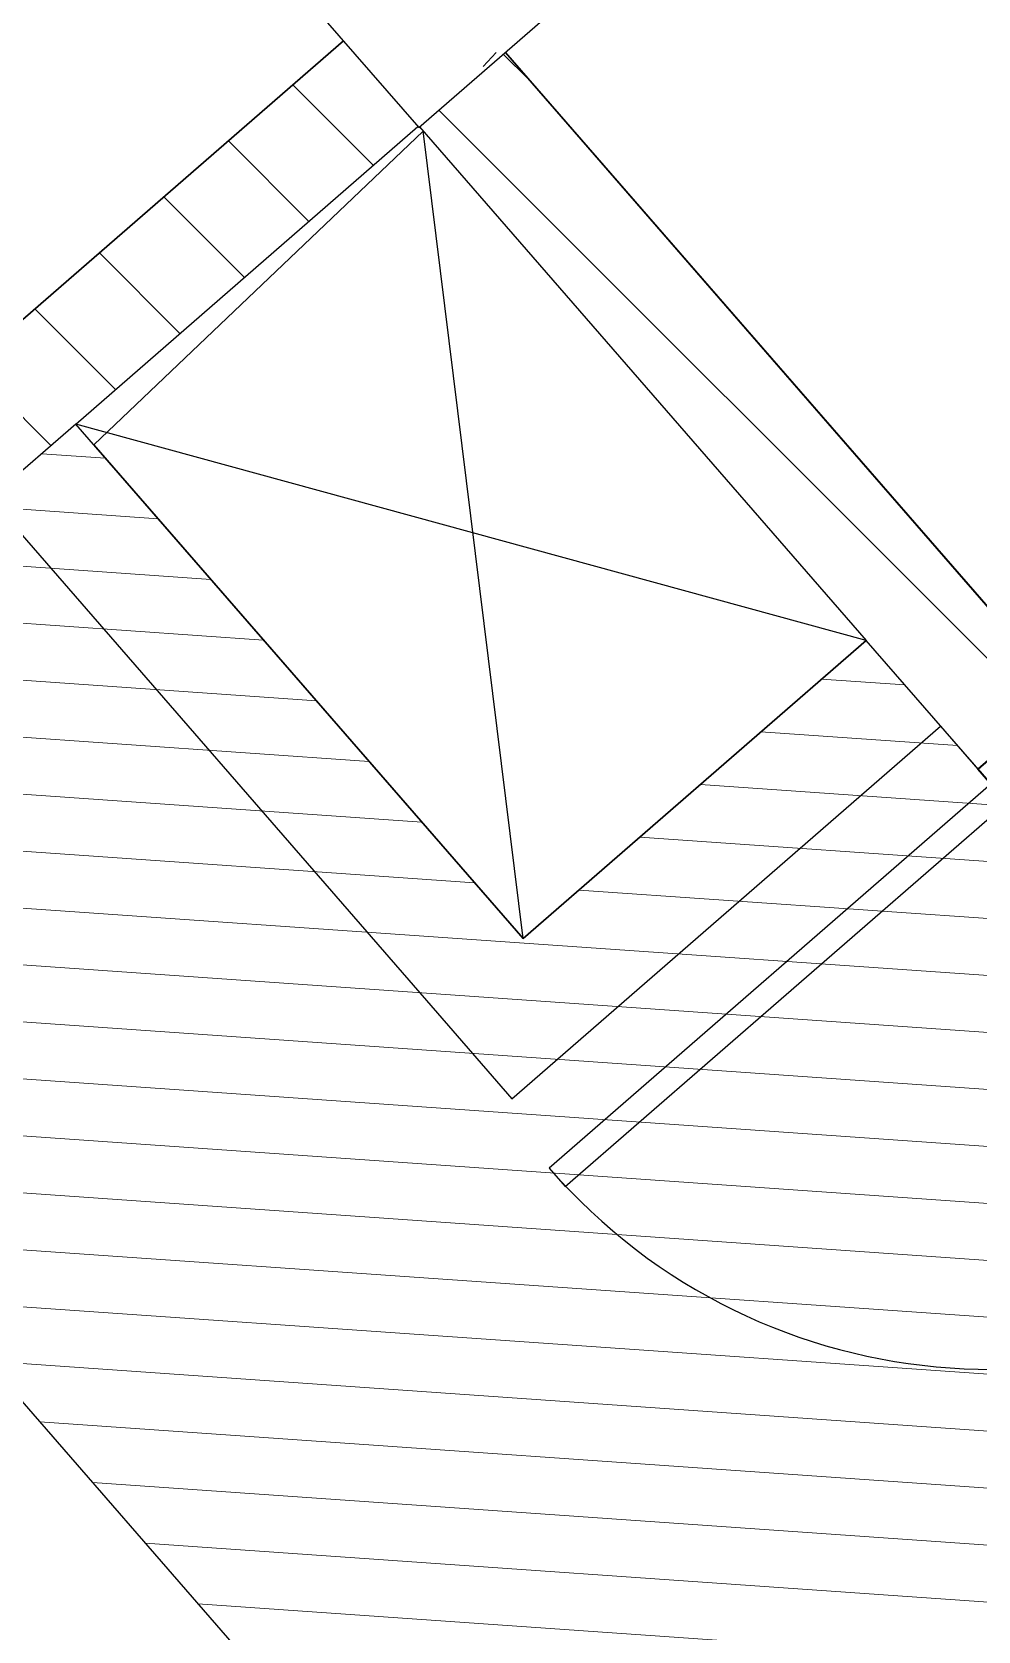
# Model space of a CAD drawing. Header units: millimetres. Extents: x -25371 to 2282244, y -90657 to 147824.
# Drawn here: x 2097171 to 2098836, y 17168 to 19983 of the extents above; entities that cross this region are included whole.
import ezdxf

# ---------------------------------------------------------------- set-up
doc = ezdxf.new("R2010")
doc.units = ezdxf.units.MM
doc.layers.add('000 - EXISTING_BUILDING_MAIN_COLOR_1', color=7, linetype='Continuous')
doc.layers.add('000 - EXISTING_BUILDING_MAIN_COLOR_251', color=7, linetype='Continuous')
pattern_1 = [(45, (-24258.21549769182, 8816.585454047003), (-106.0660171779821, 106.0660171779821), [])]

# ---------------------------------------------------------------- blocks, each defined once
blk = doc.blocks.new('DPA_DR-SG-SW2 - D5_1100x2150 mm PB-5440788-2505-01 EGRESS LEVEL PLAN')
at = {"layer": '000 - EXISTING_BUILDING_MAIN_COLOR_251', "color": 7}
for p, q in [((471.9999999999933, 1136.349999999998), (471.9999999999933, 106.3499999999984)), ((514.9999999999947, 1136.349999999998), (471.9999999999933, 1136.349999999998)), ((514.9999999999947, 106.3499999999984), (514.9999999999947, 1136.349999999998)), ((-515.0000000000013, 106.3499999999999), (-550.0000000000022, 106.3499999999999)), ((-550.0000000000022, 106.0220945634552), (-550.0000000000022, 6.350000000001602)), ((-515.0000000000015, 63.34999999999819), (-515.0000000000013, 106.0220945634552)), ((471.9999999999933, 106.3499999999984), (514.9999999999947, 106.3499999999984)), ((549.999999999997, 106.3499999999999), (514.9999999999962, 106.3499999999999)), ((514.9999999999962, 106.0220945634495), (514.9999999999962, 63.34999999999819)), ((549.999999999997, 6.350000000001604), (549.999999999997, 106.0220945634496)), ((-500.0000000000014, 63.34999999999819), (-515.0000000000015, 63.34999999999819)), ((-500.0000000000014, 6.350000000001604), (-500.0000000000014, 63.34999999999819)), ((514.9999999999962, 63.34999999999819), (499.9999999999962, 63.34999999999819)), ((499.9999999999962, 63.34999999999819), (499.9999999999962, 6.350000000001602)), ((-550.0000000000022, 6.350000000001604), (-500.0000000000014, 6.350000000001604)), ((499.9999999999962, 6.350000000001604), (549.999999999997, 6.350000000001604))]:
    blk.add_line(p, q, dxfattribs=at)
at = {"layer": '000 - EXISTING_BUILDING_MAIN_COLOR_251', "color": 7, "lineweight": 35}
for p, q in [((-550.0000000000022, 106.3499999999999), (-515.0000000000014, 106.3499999999999)), ((-550.0000000000022, 6.350000000001602), (-550.0000000000022, 106.0220945634552)), ((-515.0000000000015, 106.0220945634552), (-515.0000000000015, 63.3499999999982)), ((514.9999999999962, 106.3499999999999), (549.999999999997, 106.3499999999999)), ((514.9999999999962, 63.3499999999982), (514.9999999999962, 106.0220945634496)), ((549.999999999997, 106.0220945634496), (549.999999999997, 6.350000000001602)), ((-515.0000000000015, 63.3499999999982), (-500.0000000000015, 63.3499999999982)), ((-500.0000000000014, 63.3499999999982), (-500.0000000000014, 6.350000000001619)), ((499.9999999999962, 6.350000000001619), (499.9999999999962, 63.3499999999982)), ((499.9999999999962, 63.3499999999982), (514.9999999999962, 63.3499999999982)), ((-500.0000000000014, 6.350000000001619), (-550.0000000000022, 6.350000000001619)), ((549.999999999997, 6.350000000001619), (499.9999999999962, 6.350000000001619))]:
    blk.add_line(p, q, dxfattribs=at)
at = {"layer": '000 - EXISTING_BUILDING_MAIN_COLOR_251', "color": 7}
blk.add_arc((514.9999999999965, 106.3499999999983), 1029.999999999999, 90.00000000000044, 180.0000000000004, dxfattribs=at)
blk = doc.blocks.new('M_Concrete-Rectangular-Column - C1 300 x 300mm-V103-2505-01 EGRESS LEVEL PLAN')
at = {"layer": '000 - EXISTING_BUILDING_MAIN_COLOR_1', "lineweight": 9}
h = blk.add_hatch(dxfattribs=at)
h.set_pattern_fill('FP_27', style=0, pattern_type=2)
h.set_pattern_definition([(9, (-1899.623, 5540.334), (508.1568357601271, -526.2112914364868), [76.2, -838.2]), (314, (-1899.623, 5540.334), (394.9857903304892, 669.2555941417291), [60.95999999999999, -670.5599999999998]), (59.45100000000001, (-1857.277, 5496.483), (903.1431916824583, 143.0371479777979), [64.76, -712.36]), (5.184000000000001, (-1766.312, 5693.691), (708.0137765364575, -838.2956948664255), [114.3, -1257.3]), (55.63600000000001, (-1707.311, 5623.833000000001), (1365.987779526862, 123.9433453811556), [97.14, -1068.54]), (310.184, (-1766.312, 5693.691), (1365.990106338075, 123.9298039677925), [91.44, -1005.84]), (340, (-1722.961, 5588.696), (189.3316865027467, -706.5940881800709), [76.2, -838.2]), (285, (-1722.961, 5588.696), (669.9239067066636, 393.8512207368177), [60.96, -670.56]), (30.451, (-1707.184, 5529.813), (859.2526192064862, -312.7493993132415), [64.76, -712.36]), (356.5, (-1899.623, 5540.334), (231.2165680656688, 247.1525555399618), [33.52799999999999, -628.9039999999999, 33.52799999999999, -647.1919999999999, -673.0999999999999]), (356.5, (-1899.623, 5540.334), (231.2165680656688, 247.1525555399618), [-1343.152, 33.52799999999999, -639.5719999999999]), (326.5000000000001, (-1899.623, 5540.334), (464.6152967204333, 127.0781094893361), [33.528, -354.584, 33.528, -613.664, -256.54]), (326.5000000000001, (-1899.623, 5540.334), (464.6152967204333, 127.0781094893361), [-1035.304, 33.528, -223.012]), (286.5, (-2070.616, 5688.977), (394.2929835367988, -373.1167907340135), [33.528, -220.472, 33.528, -1810.512]), (286.5, (-2070.616, 5688.977), (394.2929835367988, -373.1167907340135), [-287.528, -758.952, 33.528, -1018.032]), (276.5, (-2147.295, 5755.632), (513.9040909321228, -311.9667727775322), [33.528, -296.672, 33.528, -492.76, -746.76]), (276.5, (-2147.295, 5755.632), (513.9040909321228, -311.9667727775322), [-856.488, 33.528, -713.232])])
h.paths.add_polyline_path([(-149.999999999993, -150.0000000000179), (150.0000000000103, -150.0000000000092), (150.000000000006, 149.9999999999832), (-149.9999999999973, 149.9999999999919), (-149.9999999999973, -105.6348676214008)])
at = {"layer": '000 - EXISTING_BUILDING_MAIN_COLOR_1', "color": 7}
for p, q in [((149.9999999999998, 150.0000000000001), (-150.0000000000001, 150.0000000000001)), ((-150.0000000000001, 150.0000000000001), (-150.0000000000001, -149.9999999999999)), ((149.9999999999998, -149.9999999999999), (149.9999999999998, 150.0000000000001)), ((-150.0000000000001, -149.9999999999999), (149.9999999999998, -149.9999999999999))]:
    blk.add_line(p, q, dxfattribs=at)
blk = doc.blocks.new('A$C4b8f3cd2')
at = {"layer": '000 - EXISTING_BUILDING_MAIN_COLOR_251', "lineweight": 9}
h = blk.add_hatch(dxfattribs=at)
h.set_pattern_fill('FP_3', style=0, pattern_type=2)
h.set_pattern_definition(pattern_1)
h.paths.add_polyline_path([(-19399.67625620897, 5897.789744012784), (-19248.73454477929, 6029.001785192943), (-21924.08183365955, 9106.636784665177), (-21958.04580400028, 9077.112448671443), (-21925.24291139649, 9039.376918506789), (-22042.22100286908, 8937.689735238522), (-19401.37589882768, 5899.744959184947)])
h = blk.add_hatch(dxfattribs=at)
h.set_pattern_fill('FP_46', style=0, pattern_type=2)
h.set_pattern_definition([(86.00000000000001, (-24258.21549769182, 8816.585454047003), (-99.75640502598242, 6.975647374412524), [])])
h.paths.add_polyline_path([(-21586.96074434055, 3993.6404313314), (-20304.1704081847, 5109.187536914502), (-20828.80162416201, 5712.705992922522), (-20828.80161848536, 5712.708501325769), (-19923.26024840336, 6499.883604881978), (-20710.53108319198, 7405.535101222998), (-22899.0788033756, 5503.059592989462), (-21587.17414986208, 3993.885926301264)])
h = blk.add_hatch(dxfattribs=at)
h.set_pattern_fill('FP_3', style=0, pattern_type=2)
h.set_pattern_definition(pattern_1)
h.paths.add_polyline_path([(-19923.26024840336, 6499.883604881978), (-19923.26024840336, 6500.104227159885), (-20053.00968987064, 6649.143263274176)])
h = blk.add_hatch(dxfattribs=at)
h.set_pattern_fill('FP_3', style=0, pattern_type=2)
h.set_pattern_definition(pattern_1)
h.paths.add_polyline_path([(-21455.96488876536, 3842.945271586076), (-21229.56850614643, 4039.748644486255), (-21361.30755008582, 4189.797762571626), (-21586.96074434055, 3993.6404313314), (-21457.20482895372, 3844.371659605654)])
h.paths.add_polyline_path([(-20399.38796790136, 4761.413576375819), (-19269.25272615091, 5744.322417554842), (-19400.21855476376, 5894.980894717709), (-20530.38464943116, 4912.108020258491), (-20409.89049239864, 4773.495348753528)])
at = {"layer": '000 - EXISTING_BUILDING_MAIN_COLOR_1', "color": 7}
for p, q in [((-24482.70777415112, 12049.99923250283), (-19248.73454477929, 6029.001785192941)), ((-19248.73454477906, 6029.001785193128), (-21924.08183365955, 9106.636784665672)), ((-19923.15101080481, 6499.978563677654), (-22042.22100286908, 8937.68973523852)), ((-20710.53108319198, 7405.535101222998), (-22899.0788033756, 5503.059592989464)), ((-19923.26024840336, 6499.883604955642), (-20710.53108319198, 7405.535101222998)), ((-20054.47205420141, 6650.825521000201), (-20960.01431290689, 5863.649644975399)), ((-20828.80250710883, 5712.707728930843), (-19923.15101084131, 6499.978563719601)), ((-20828.80250710883, 5712.70772893084), (-19923.26024840336, 6499.883604955641)), ((-20828.80161848536, 5712.708501325769), (-19923.15101080481, 6499.978563677654)), ((-20303.95528286241, 5108.940063540138), (-19923.26024840336, 6499.883604955642)), ((-19923.15101084131, 6499.978563719602), (-19399.67625620897, 5897.78974401279)), ((-19959.95521218725, 6467.985159556805), (-20828.80161848536, 5712.7085013626)), ((-20828.80161848536, 5712.7085013626), (-19959.95521218725, 6467.985159556805)), ((-19959.95521218725, 6467.985159556805), (-20828.80161848536, 5712.7085013626)), ((-20828.80161848536, 5712.7085013626), (-19959.95521218725, 6467.985159556805)), ((-19959.95521186473, 6467.985159800371), (-19407.4382157955, 5888.704939131333)), ((-19407.4382157955, 5888.704939131334), (-19959.95521186473, 6467.985159800371)), ((-20828.80250710883, 5712.707728930843), (-19407.21165738482, 5888.467406517746)), ((-19400.21855476382, 5894.980894717712), (-20304.1704081847, 5109.187536914509)), ((-20960.01431290689, 5863.649644975396), (-21110.95622895146, 5732.437839177295)), ((-19269.02576875529, 5743.587968187047), (-21453.82420862623, 3844.371659605669)), ((-19269.02576875524, 5743.587968187035), (-21453.82420862623, 3844.371659605637)), ((-20399.38796790136, 4761.413576375821), (-19269.00651358347, 5744.039183287819)), ((-21110.95622895146, 5732.437839177295), (-20455.11232422927, 4977.975731116408)), ((-20304.1704081847, 5109.187536914509), (-20828.80250710883, 5712.70772893084)), ((-20304.1704081847, 5109.187536914507), (-20828.80250710883, 5712.707728930843)), ((-20828.80250710878, 5712.70772893084), (-20304.1704081847, 5109.187536914507)), ((-20303.95528286241, 5108.940063540138), (-20828.80250710883, 5712.70772893084)), ((-20828.80095698696, 5712.707728930842), (-20304.16885806288, 5109.187536914512)), ((-20304.16885806288, 5109.187536914512), (-20828.80095698696, 5712.707728930842)), ((-20828.80095698696, 5712.707728930842), (-20304.16885806288, 5109.187536914512)), ((-20304.16885806288, 5109.187536914512), (-20828.80095698696, 5712.707728930842)), ((-20304.16884812858, 5109.18753691451), (-20828.80094705266, 5712.70772893084)), ((-21586.96074434055, 3993.640431331405), (-20303.95528286241, 5108.940063540138)), ((-20455.11232422927, 4977.975731116408), (-20530.59977369948, 4912.355492420376))]:
    blk.add_line(p, q, dxfattribs=at)
at = {"layer": '000 - EXISTING_BUILDING_MAIN_COLOR_1', "color": 7, "lineweight": 100, "rotation": 41.00008934833403}
blk.add_blockref('M_Concrete-Rectangular-Column - C1 300 x 300mm-V103-2505-01 EGRESS LEVEL PLAN', (-19189.76058437029, 5881.515009884828), dxfattribs=at)
at = {"layer": '000 - EXISTING_BUILDING_MAIN_COLOR_251', "color": 7, "rotation": 40.99999999999989}
blk.add_blockref('DPA_DR-SG-SW2 - D5_1100x2150 mm PB-5440788-2505-01 EGRESS LEVEL PLAN', (-20875.91816508886, 4471.259662618911), dxfattribs=at)

msp = doc.modelspace()

# ---------------------------------------------------------------- block references
at = {"color": 7, "rotation": 89.99999999999999}
msp.add_blockref('A$C4b8f3cd2', (2103748.229357314, 39215.79320159532), dxfattribs=at)

doc.saveas('drawing.dxf')
